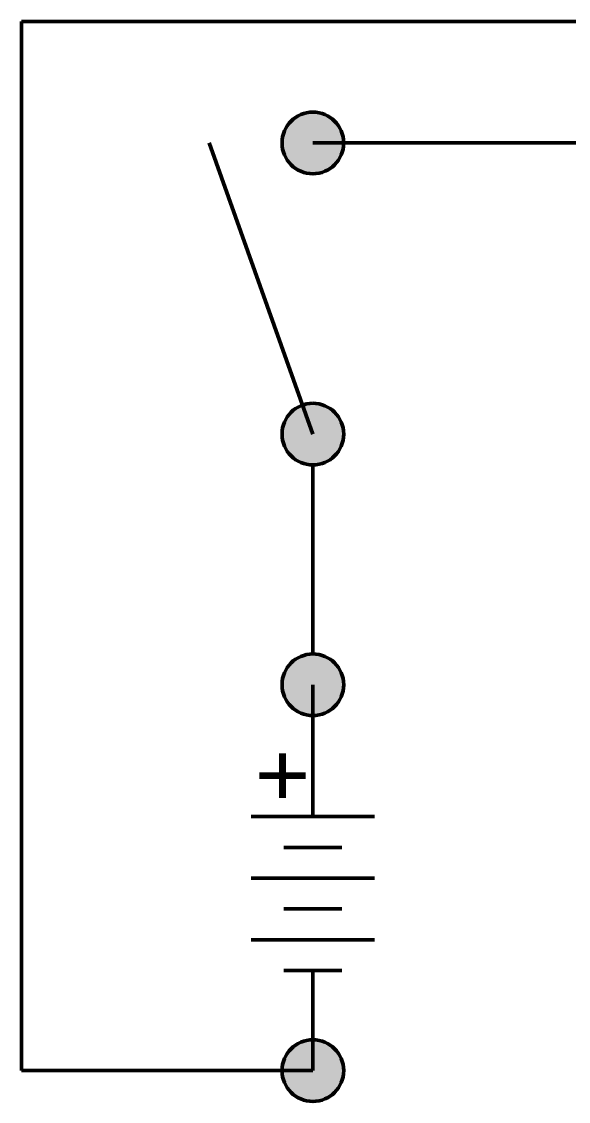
# Model space of a CAD drawing. Header units: inches. Extents: x -29 to 94, y 0 to 80.
# Drawn here: x -29 to -0.8, y 0 to 55.6 of the extents above; entities that cross this region are included whole.
import ezdxf

# ---------------------------------------------------------------- set-up
doc = ezdxf.new("R2010")
doc.units = ezdxf.units.IN
doc.header["$MEASUREMENT"] = 0
doc.layers.add('switch+battery', color=7, linetype='Continuous')

# ---------------------------------------------------------------- blocks, each defined once
blk = doc.blocks.new('block 5')
at = {"layer": 'switch+battery', "color": 7, "true_color": 0xffffff, "insert": (-13.905, 15.405), "char_height": 3.37185, "attachment_point": 7, "rotation": 90}
blk.add_mtext('\\fArial|b0|i0|c0|p34;\\W1;+', dxfattribs=at)
blk = doc.blocks.new('block 4')
at = {"layer": 'switch+battery'}
blk.add_blockref('block 5', (0, 0), dxfattribs=at)

msp = doc.modelspace()

# ---------------------------------------------------------------- hatches: boundary and pattern name
at = {"layer": 'switch+battery', "true_color": 0xffffff}
h = msp.add_hatch(color=7, dxfattribs=at)
h.dxf.hatch_style = 2
edge = h.paths.add_edge_path()
edge.add_spline(control_points=[(-12.382, 49.375), (-12.382, 50.252), (-13.093, 50.962), (-13.97, 50.962), (-14.847, 50.962), (-15.557, 50.252), (-15.557, 49.375), (-15.557, 48.498), (-14.847, 47.787), (-13.97, 47.787), (-13.093, 47.787), (-12.382, 48.498), (-12.382, 49.375)], knot_values=[0, 0, 0, 0, 1, 1, 1, 2, 2, 2, 3, 3, 3, 4, 4, 4, 4], degree=3, periodic=1)
h = msp.add_hatch(color=7, dxfattribs=at)
h.dxf.hatch_style = 2
edge = h.paths.add_edge_path()
edge.add_spline(control_points=[(-13.97, 35.962), (-14.847, 35.962), (-15.557, 35.252), (-15.557, 34.375), (-15.557, 33.498), (-14.847, 32.787), (-13.97, 32.787), (-13.093, 32.787), (-12.382, 33.498), (-12.382, 34.375), (-12.382, 35.252), (-13.093, 35.962), (-13.97, 35.962)], knot_values=[0, 0, 0, 0, 1, 1, 1, 2, 2, 2, 3, 3, 3, 4, 4, 4, 4], degree=3, periodic=1)
h = msp.add_hatch(color=7, dxfattribs=at)
h.dxf.hatch_style = 2
edge = h.paths.add_edge_path()
edge.add_spline(control_points=[(-13.97, 23.05), (-14.847, 23.05), (-15.557, 22.339), (-15.557, 21.463), (-15.557, 20.586), (-14.847, 19.875), (-13.97, 19.875), (-13.093, 19.875), (-12.382, 20.586), (-12.382, 21.463), (-12.382, 22.339), (-13.093, 23.05), (-13.97, 23.05)], knot_values=[0, 0, 0, 0, 1, 1, 1, 2, 2, 2, 3, 3, 3, 4, 4, 4, 4], degree=3, periodic=1)
h = msp.add_hatch(color=7, dxfattribs=at)
h.dxf.hatch_style = 2
edge = h.paths.add_edge_path()
edge.add_spline(control_points=[(-13.97, 3.175), (-14.847, 3.175), (-15.557, 2.464), (-15.557, 1.587), (-15.557, 0.711), (-14.847, 0), (-13.97, 0), (-13.093, 0), (-12.382, 0.711), (-12.382, 1.587), (-12.382, 2.464), (-13.093, 3.175), (-13.97, 3.175)], knot_values=[0, 0, 0, 0, 1, 1, 1, 2, 2, 2, 3, 3, 3, 4, 4, 4, 4], degree=3, periodic=1)

# ---------------------------------------------------------------- linework, layer by layer
at = {"layer": 'switch+battery', "color": 7, "lineweight": 50, "true_color": 0xffffff}
for points in [[(-28.97, 55.625), (-13.97, 55.625)], [(-28.97, 55.625), (-28.97, 1.587)], [(28.875, 55.625), (-13.97, 55.625)], [(-13.97, 34.375), (-19.306, 49.375)], [(28.875, 49.375), (-13.97, 49.375)], [(-13.97, 23.05), (-13.97, 32.787)], [(-13.97, 21.463), (-13.97, 14.675)], [(-10.795, 14.675), (-17.145, 14.675)], [(-15.47, 13.087), (-12.47, 13.087)], [(-10.795, 11.5), (-17.145, 11.5)], [(-15.47, 9.912), (-12.47, 9.912)], [(-10.795, 8.325), (-17.145, 8.325)], [(-15.47, 6.737), (-12.47, 6.737)], [(-13.97, 1.587), (-13.97, 6.737)], [(-13.97, 1.587), (-28.97, 1.587)]]:
    msp.add_lwpolyline(points, dxfattribs=at)
for points in [[(-12.382, 49.375), (-12.382, 48.498), (-13.093, 47.787), (-13.97, 47.787), (-14.847, 47.787), (-15.557, 48.498), (-15.557, 49.375), (-15.557, 50.252), (-14.847, 50.962), (-13.97, 50.962), (-13.093, 50.962), (-12.382, 50.252), (-12.382, 49.375)], [(-13.97, 35.962), (-13.093, 35.962), (-12.382, 35.252), (-12.382, 34.375), (-12.382, 33.498), (-13.093, 32.787), (-13.97, 32.787), (-14.847, 32.787), (-15.557, 33.498), (-15.557, 34.375), (-15.557, 35.252), (-14.847, 35.962), (-13.97, 35.962)], [(-13.97, 23.05), (-13.093, 23.05), (-12.382, 22.339), (-12.382, 21.463), (-12.382, 20.586), (-13.093, 19.875), (-13.97, 19.875), (-14.847, 19.875), (-15.557, 20.586), (-15.557, 21.463), (-15.557, 22.339), (-14.847, 23.05), (-13.97, 23.05)], [(-13.97, 3.175), (-13.093, 3.175), (-12.382, 2.464), (-12.382, 1.587), (-12.382, 0.711), (-13.093, 0), (-13.97, 0), (-14.847, 0), (-15.557, 0.711), (-15.557, 1.587), (-15.557, 2.464), (-14.847, 3.175), (-13.97, 3.175)]]:
    msp.add_open_spline(points, degree=3, knots=[0, 0, 0, 0, 1, 1, 1, 2, 2, 2, 3, 3, 3, 4, 4, 4, 4], dxfattribs=at)
at = {"layer": 'switch+battery', "lineweight": 0}
for points in [[(-12.382, 49.375), (-12.382, 50.252), (-13.093, 50.962), (-13.97, 50.962), (-14.847, 50.962), (-15.557, 50.252), (-15.557, 49.375), (-15.557, 48.498), (-14.847, 47.787), (-13.97, 47.787), (-13.093, 47.787), (-12.382, 48.498), (-12.382, 49.375)], [(-13.97, 35.962), (-14.847, 35.962), (-15.557, 35.252), (-15.557, 34.375), (-15.557, 33.498), (-14.847, 32.787), (-13.97, 32.787), (-13.093, 32.787), (-12.382, 33.498), (-12.382, 34.375), (-12.382, 35.252), (-13.093, 35.962), (-13.97, 35.962)], [(-13.97, 23.05), (-14.847, 23.05), (-15.557, 22.339), (-15.557, 21.463), (-15.557, 20.586), (-14.847, 19.875), (-13.97, 19.875), (-13.093, 19.875), (-12.382, 20.586), (-12.382, 21.463), (-12.382, 22.339), (-13.093, 23.05), (-13.97, 23.05)], [(-13.97, 3.175), (-14.847, 3.175), (-15.557, 2.464), (-15.557, 1.587), (-15.557, 0.711), (-14.847, 0), (-13.97, 0), (-13.093, 0), (-12.382, 0.711), (-12.382, 1.587), (-12.382, 2.464), (-13.093, 3.175), (-13.97, 3.175)]]:
    msp.add_open_spline(points, degree=3, knots=[0, 0, 0, 0, 1, 1, 1, 2, 2, 2, 3, 3, 3, 4, 4, 4, 4], dxfattribs=at)

# ---------------------------------------------------------------- block references
at = {"layer": 'switch+battery'}
msp.add_blockref('block 4', (0, 0), dxfattribs=at)

doc.saveas('drawing.dxf')
